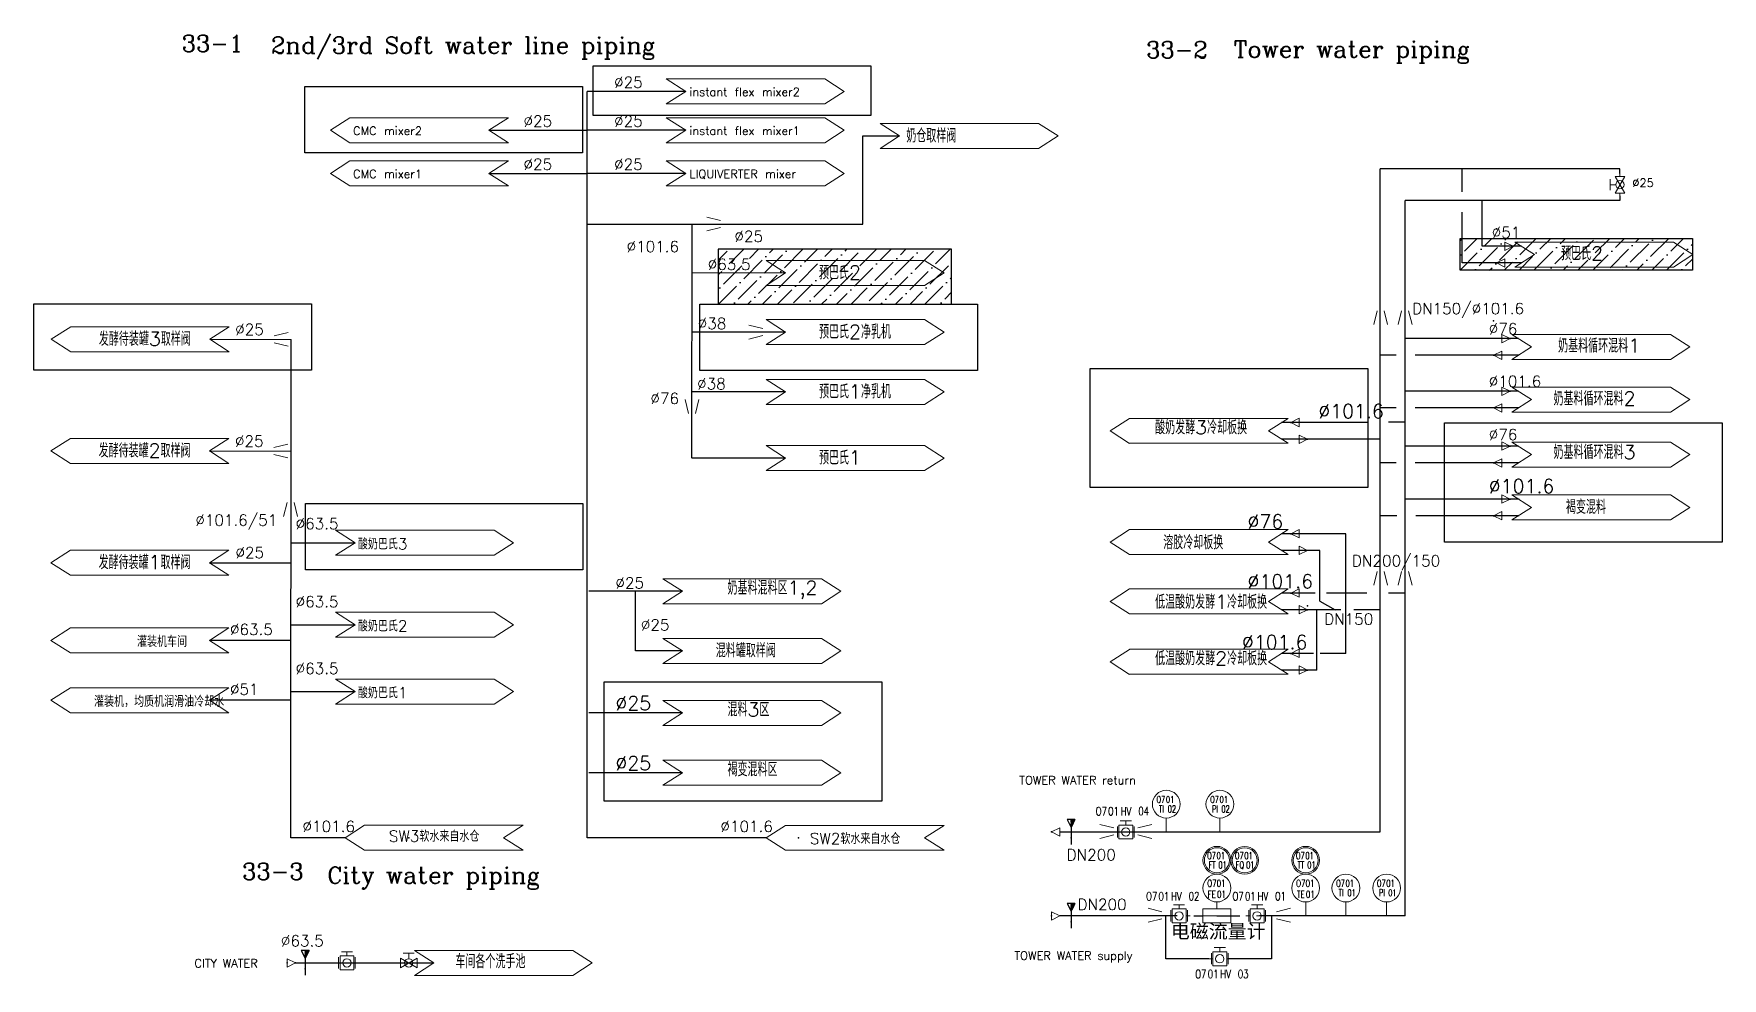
# Model space of a CAD drawing. Header units: inches. Extents: x 11727 to 12335, y 19135 to 19474.
import ezdxf
from ezdxf.enums import TextEntityAlignment as Align

# ---------------------------------------------------------------- set-up
doc = ezdxf.new("R2010")
doc.units = ezdxf.units.IN
doc.header["$MEASUREMENT"] = 0
for name, color, linetype, lineweight in [('31 Equipment', 7, 'Continuous', 9), ('43 TXT Chinese', 7, 'Continuous', 9), ('61 Revision Cloud', 1, 'Continuous', 9)]:
    doc.layers.add(name, color=color, linetype=linetype, lineweight=lineweight)
for name, color, linetype in [('Future', 140, 'Continuous'), ('MATERIEL-DIVERS', 7, 'Continuous'), ('PHASE I', 8, 'Continuous'), ('REPERES', 7, 'Continuous'), ('TEXTES', 7, 'Continuous'), ('TUYAUTERIE-EAU', 5, 'Continuous'), ('TUYAUTERIE-EAU UTILITES FROIDE', 142, 'Continuous'), ('TXT_FR', 7, 'Continuous')]:
    doc.layers.add(name, color=color, linetype=linetype)
doc.layers.get('REPERES').off()
doc.styles.add('ROMANC', font='romanc')
doc.styles.add('ROMANS', font='ROMANS.SHX')
doc.styles.get("Standard").update_dxf_attribs({"font": 'arial.ttf'})
doc.styles.add('USER1', font='TXT.SHX', dxfattribs={"bigfont": 'gbcbig.shx'})

# ---------------------------------------------------------------- blocks, each defined once
blk = doc.blocks.new('REPINS')
at = {"layer": 'TEXTES', "style": 'ROMANS', "width": 0.75}
for tag, p in [('ZONE', (-3.3, 1)), ('SOUSZONE', (0.1, 1)), ('NUM', (0.2, -3))]:
    blk.add_attdef(tag, p, '', height=2.5, dxfattribs=at)
blk.add_attdef('ELEMENT', text='', height=2.5, dxfattribs=at).set_placement((-0.2, -3), align=Align.RIGHT)
blk = doc.blocks.new('REPINS2')
at = {"layer": 'TEXTES', "style": 'ROMANS', "width": 0.7}
for tag, p in [('ZONE', (-3.35, 0.8)), ('SOUSZONE', (0.05, 0.8)), ('NUM', (0.7, -2.6))]:
    blk.add_attdef(tag, p, '', height=2.5, dxfattribs=at)
blk.add_attdef('ELEMENT', text='', height=2.5, dxfattribs=at).set_placement((-1.56, -2.59), align=Align.CENTER)
blk = doc.blocks.new('REPNORM1')
at = {"layer": 'TEXTES', "style": 'ROMANS', "width": 0.75}
for tag, p in [('ZONE', (-9.75, -1.25)), ('SOUSZONE', (-5.25, -1.25)), ('ELEMENT', (-0.75, -1.25)), ('NUM', (5.59, -1.22))]:
    blk.add_attdef(tag, p, '', height=3, dxfattribs=at)
blk = doc.blocks.new('A$C662B4CD6')
at = {"layer": '31 Equipment', "ltscale": 38}
for p, q in [((1, 1.73), (0, 1.73)), ((7, 1.73), (8, 1.73))]:
    blk.add_line(p, q, dxfattribs=at)
at = {"layer": '31 Equipment'}
for p, q in [((1, 3.47), (1, 0)), ((1, 0), (7, 3.47)), ((7, 0), (1, 3.47)), ((2, 5.23), (6, 5.23)), ((4, 3.23), (4, 5.23)), ((7, 3.47), (7, 0))]:
    blk.add_line(p, q, dxfattribs=at)
blk.add_circle((4, 1.73), 1.5, dxfattribs=at)
blk = doc.blocks.new('*X11')
at = {"color": 0}
for p, q in [((-106.9, 13.3), (-106.7, 13.5)), ((-106.9, 13.4), (-106.8, 13.5)), ((-106.9, 13.4), (-106.9, 13.5)), ((-102, 8.5), (-106.9, 13.5)), ((-102, 8.4), (-106.9, 13.4)), ((-106.8, 13.1), (-106.4, 13.5)), ((-106.8, 13.2), (-106.5, 13.5)), ((-106.8, 13.2), (-106.5, 13.5)), ((-106.8, 13.3), (-106.6, 13.5)), ((-102, 8.6), (-106.8, 13.5)), ((-102, 8.4), (-106.8, 13.2)), ((-106.7, 12.9), (-106.1, 13.5)), ((-106.7, 13), (-106.2, 13.5)), ((-106.7, 13), (-106.3, 13.5)), ((-102, 8.7), (-106.7, 13.5)), ((-102, 8.8), (-106.7, 13.5)), ((-102, 8.3), (-106.7, 13)), ((-106.6, 12.7), (-105.7, 13.5)), ((-106.6, 12.7), (-105.8, 13.5)), ((-106.6, 12.8), (-105.9, 13.5)), ((-106.6, 12.9), (-106, 13.5)), ((-102, 8.9), (-106.6, 13.5)), ((-102, 8.2), (-106.6, 12.9)), ((-102, 8.1), (-106.6, 12.7)), ((-106.5, 12.5), (-105.5, 13.5)), ((-106.5, 12.6), (-105.6, 13.5)), ((-106.5, 12.6), (-105.7, 13.5)), ((-102, 9), (-106.5, 13.5)), ((-102, 8), (-106.5, 12.5)), ((-106.4, 12.3), (-105.2, 13.5)), ((-106.4, 12.4), (-105.3, 13.5)), ((-106.4, 12.4), (-105.4, 13.5)), ((-102, 9.1), (-106.4, 13.5)), ((-102, 7.9), (-106.4, 12.3)), ((-106.3, 12.1), (-104.9, 13.5)), ((-106.3, 12.2), (-104.9, 13.5)), ((-106.3, 12.2), (-105, 13.5)), ((-106.3, 12.3), (-105.1, 13.5)), ((-102, 9.2), (-106.3, 13.5)), ((-102, 7.8), (-106.3, 12.2)), ((-106.2, 11.9), (-104.6, 13.5)), ((-106.2, 12), (-104.7, 13.5)), ((-106.2, 12), (-104.8, 13.5)), ((-102, 9.2), (-106.2, 13.5)), ((-102, 7.7), (-106.2, 12)), ((-106.1, 11.7), (-104.2, 13.5)), ((-106.1, 11.7), (-104.3, 13.5)), ((-106.1, 11.8), (-104.4, 13.5)), ((-106.1, 11.9), (-104.5, 13.5)), ((-102, 9.3), (-106.1, 13.5)), ((-102, 7.6), (-106.1, 11.8)), ((-106, 11.5), (-104, 13.5)), ((-106, 11.6), (-104.1, 13.5)), ((-106, 11.6), (-104.2, 13.5)), ((-102, 9.4), (-106, 13.5)), ((-102, 7.6), (-106, 11.6)), ((-105.9, 11.3), (-103.7, 13.5)), ((-105.9, 11.4), (-103.8, 13.5)), ((-105.9, 11.4), (-103.9, 13.5)), ((-102, 9.5), (-105.9, 13.5)), ((-102, 9.6), (-105.9, 13.5)), ((-102, 7.5), (-105.9, 11.5)), ((-102, 7.4), (-105.9, 11.3)), ((-105.8, 11.1), (-103.4, 13.5)), ((-105.8, 11.1), (-103.4, 13.5)), ((-105.8, 11.2), (-103.5, 13.5)), ((-105.8, 11.3), (-103.6, 13.5)), ((-102, 9.7), (-105.8, 13.5)), ((-102, 7.3), (-105.8, 11.1)), ((-105.7, 10.9), (-103.1, 13.5)), ((-105.7, 11), (-103.2, 13.5)), ((-105.7, 11), (-103.3, 13.5)), ((-102, 9.8), (-105.7, 13.5)), ((-102, 7.2), (-105.7, 10.9)), ((-105.6, 10.7), (-102.7, 13.5)), ((-105.6, 10.7), (-102.8, 13.5)), ((-105.6, 10.8), (-102.9, 13.5)), ((-105.6, 10.9), (-103, 13.5)), ((-102, 9.9), (-105.6, 13.5)), ((-102, 7.1), (-105.6, 10.7)), ((-105.5, 10.5), (-102.5, 13.5)), ((-105.5, 10.6), (-102.6, 13.5)), ((-105.5, 10.6), (-102.7, 13.5)), ((-102, 9.9), (-105.5, 13.5)), ((-102, 7), (-105.5, 10.6)), ((-105.4, 10.3), (-102.2, 13.5)), ((-105.4, 10.4), (-102.3, 13.5)), ((-105.4, 10.4), (-102.4, 13.5)), ((-102, 10), (-105.4, 13.5)), ((-102, 6.9), (-105.4, 10.4)), ((-105.3, 10.1), (-102, 13.5)), ((-105.3, 10.2), (-102, 13.5)), ((-105.3, 10.3), (-102.1, 13.5)), ((-102, 10.1), (-105.3, 13.5)), ((-105.3, 10.1), (-102, 13.4)), ((-102, 6.9), (-105.3, 10.2)), ((-102, 10.2), (-105.2, 13.5)), ((-102, 10.3), (-105.2, 13.5)), ((-105.2, 10), (-102, 13.3)), ((-105.2, 10), (-102, 13.2)), ((-105.2, 9.9), (-102, 13.1)), ((-102, 6.8), (-105.2, 10)), ((-102, 10.4), (-105.1, 13.5)), ((-105.1, 9.9), (-102, 13)), ((-105.1, 9.7), (-102, 12.9)), ((-105.1, 9.8), (-102, 12.9)), ((-105.1, 9.7), (-102, 12.8)), ((-102, 6.7), (-105.1, 9.9)), ((-102, 6.6), (-105.1, 9.7)), ((-102, 10.5), (-105, 13.5)), ((-105, 9.6), (-102, 12.7)), ((-105, 9.6), (-102, 12.6)), ((-105, 9.5), (-102, 12.5)), ((-102, 6.5), (-105, 9.5)), ((-102, 10.6), (-104.9, 13.5)), ((-104.9, 9.4), (-102, 12.4)), ((-104.9, 9.4), (-102, 12.3)), ((-104.9, 9.3), (-102, 12.2)), ((-102, 6.4), (-104.9, 9.3)), ((-102, 10.7), (-104.8, 13.5)), ((-104.8, 9.2), (-102, 12.1)), ((-104.8, 9.3), (-102, 12.1)), ((-104.8, 9.1), (-102, 12)), ((-104.8, 9.1), (-102, 11.9)), ((-102, 6.3), (-104.8, 9.2)), ((-102, 10.7), (-104.7, 13.5)), ((-104.7, 9), (-102, 11.8)), ((-104.7, 9), (-102, 11.7)), ((-104.7, 8.9), (-102, 11.6)), ((-102, 6.2), (-104.7, 9)), ((-102, 10.8), (-104.6, 13.5)), ((-104.6, 8.9), (-102, 11.5)), ((-104.6, 8.7), (-102, 11.4)), ((-104.6, 8.8), (-102, 11.4)), ((-104.6, 8.7), (-102, 11.3)), ((-102, 6.1), (-104.6, 8.8)), ((-102, 10.9), (-104.5, 13.5)), ((-104.5, 8.6), (-102, 11.2)), ((-104.5, 8.6), (-102, 11.1)), ((-104.5, 8.5), (-102, 11)), ((-102, 6.1), (-104.5, 8.6)), ((-102, 11), (-104.4, 13.5)), ((-102, 11.1), (-104.4, 13.5)), ((-104.4, 8.4), (-102, 10.9)), ((-104.4, 8.4), (-102, 10.8)), ((-104.4, 8.3), (-102, 10.7)), ((-102, 6), (-104.4, 8.4)), ((-102, 11.2), (-104.3, 13.5)), ((-104.3, 8.3), (-102, 10.6)), ((-104.3, 8.2), (-102, 10.6)), ((-104.3, 8.1), (-102, 10.5)), ((-104.3, 8.1), (-102, 10.4)), ((-102, 5.9), (-104.3, 8.3)), ((-102, 5.8), (-104.3, 8.1)), ((-102, 11.3), (-104.2, 13.5)), ((-104.2, 8), (-102, 10.3)), ((-104.2, 8), (-102, 10.2)), ((-104.2, 7.9), (-102, 10.1)), ((-102, 5.7), (-104.2, 7.9)), ((-102, 11.4), (-104.1, 13.5)), ((-104.1, 7.8), (-102, 10)), ((-104.1, 7.8), (-102, 9.9)), ((-104.1, 7.7), (-102, 9.9)), ((-104.1, 7.7), (-102, 9.8)), ((-102, 5.6), (-104.1, 7.7)), ((-102, 11.5), (-104, 13.5)), ((-104, 7.6), (-102, 9.7)), ((-104, 7.6), (-102, 9.6)), ((-104, 7.5), (-102, 9.5)), ((-102, 5.5), (-104, 7.6)), ((-102, 11.5), (-103.9, 13.5)), ((-103.9, 7.4), (-102, 9.4)), ((-103.9, 7.4), (-102, 9.3)), ((-103.9, 7.3), (-102, 9.2)), ((-102, 5.4), (-103.9, 7.4)), ((-102, 11.6), (-103.8, 13.5)), ((-103.8, 7.3), (-102, 9.1)), ((-103.8, 7.2), (-102, 9.1)), ((-103.8, 7.1), (-102, 9)), ((-103.8, 7.1), (-102, 8.9)), ((-102, 5.4), (-103.8, 7.2)), ((-102, 11.7), (-103.7, 13.5)), ((-103.7, 7), (-102, 8.8)), ((-103.7, 7), (-102, 8.7)), ((-103.7, 6.9), (-102, 8.6)), ((-102, 5.3), (-103.7, 7)), ((-102, 11.8), (-103.6, 13.5)), ((-102, 11.9), (-103.6, 13.5)), ((-103.6, 6.8), (-102, 8.5)), ((-103.6, 6.8), (-102, 8.4)), ((-103.6, 6.7), (-102, 8.3)), ((-102, 5.2), (-103.6, 6.9)), ((-102, 5.1), (-103.6, 6.7)), ((-102, 12), (-103.5, 13.5)), ((-103.5, 6.7), (-102, 8.3)), ((-103.5, 6.6), (-102, 8.2)), ((-103.5, 6.6), (-102, 8.1)), ((-103.5, 6.5), (-102, 8)), ((-102, 5), (-103.5, 6.5)), ((-102, 12.1), (-103.4, 13.5)), ((-103.4, 6.4), (-102, 7.9)), ((-103.4, 6.4), (-102, 7.8)), ((-103.4, 6.3), (-102, 7.7)), ((-102, 4.9), (-103.4, 6.3)), ((-102, 12.2), (-103.3, 13.5)), ((-103.3, 6.3), (-102, 7.6)), ((-103.3, 6.2), (-102, 7.6)), ((-103.3, 6.1), (-102, 7.5)), ((-103.3, 6.1), (-102, 7.4)), ((-102, 4.8), (-103.3, 6.1)), ((-102, 12.2), (-103.2, 13.5)), ((-103.2, 6), (-102, 7.3)), ((-103.2, 6), (-102, 7.2)), ((-103.2, 5.9), (-102, 7.1)), ((-102, 4.7), (-103.2, 6)), ((-102, 12.3), (-103.1, 13.5)), ((-103.1, 5.8), (-102, 7)), ((-103.1, 5.8), (-102, 6.9)), ((-103.1, 5.7), (-102, 6.8)), ((-102, 4.6), (-103.1, 5.8)), ((-102, 12.4), (-103, 13.5)), ((-103, 5.7), (-102, 6.8)), ((-103, 5.6), (-102, 6.7)), ((-103, 5.6), (-102, 6.6)), ((-103, 5.5), (-102, 6.5)), ((-102, 4.6), (-103, 5.6)), ((-102, 12.5), (-102.9, 13.5)), ((-102, 12.6), (-102.9, 13.5)), ((-102.9, 5.4), (-102, 6.4)), ((-102.9, 5.4), (-102, 6.3)), ((-102.9, 5.3), (-102, 6.2)), ((-102, 4.5), (-102.9, 5.4)), ((-102, 12.7), (-102.8, 13.5)), ((-102.8, 5.3), (-102, 6.1)), ((-102.8, 5.2), (-102, 6.1)), ((-102.8, 5.1), (-102, 6)), ((-102.8, 5.1), (-102, 5.9)), ((-102, 4.4), (-102.8, 5.3)), ((-102, 4.3), (-102.8, 5.1)), ((-102, 12.8), (-102.7, 13.5)), ((-102.7, 5), (-102, 5.8)), ((-102.7, 5), (-102, 5.7)), ((-102.7, 4.9), (-102, 5.6)), ((-102, 4.2), (-102.7, 4.9)), ((-102, 12.9), (-102.6, 13.5)), ((-102.6, 4.8), (-102, 5.5)), ((-102.6, 4.8), (-102, 5.4)), ((-102.6, 4.7), (-102, 5.3)), ((-102, 4.1), (-102.6, 4.7)), ((-102, 13), (-102.5, 13.5)), ((-102.5, 4.7), (-102, 5.3)), ((-102.5, 4.6), (-102, 5.2)), ((-102.5, 4.5), (-102, 5.1)), ((-102.5, 4.5), (-102, 5)), ((-102, 4), (-102.5, 4.6)), ((-102, 13), (-102.4, 13.5)), ((-102.4, 4.4), (-102, 4.9)), ((-102.4, 4.4), (-102, 4.8)), ((-102.4, 4.3), (-102, 4.7)), ((-102, 3.9), (-102.4, 4.4)), ((-102, 13.1), (-102.3, 13.5)), ((-102.3, 4.3), (-102, 4.6)), ((-102.3, 4.2), (-102, 4.5)), ((-102.3, 4.1), (-102, 4.5)), ((-102.3, 4.1), (-102, 4.4)), ((-102, 3.8), (-102.3, 4.2)), ((-102, 13.2), (-102.2, 13.5)), ((-102.2, 4), (-102, 4.3)), ((-102.2, 4), (-102, 4.2)), ((-102.2, 3.9), (-102, 4.1)), ((-102, 3.8), (-102.2, 4)), ((-102, 13.3), (-102.1, 13.5)), ((-102, 13.4), (-102.1, 13.5)), ((-102.1, 3.8), (-102, 4)), ((-102.1, 3.8), (-102, 3.9)), ((-102, 3.7), (-102.1, 3.9)), ((-102.1, 3.7), (-102, 3.8)), ((-102, 3.6), (-102.1, 3.7)), ((-102, 13.5), (-102, 13.5)), ((-102, 3.7), (-102, 3.8)), ((-102, 3.6), (-102, 3.7)), ((-102, 3.5), (-102, 3.6)), ((-102, 3.5), (-102, 3.5))]:
    blk.add_line(p, q, dxfattribs=at)
blk = doc.blocks.new('LIMFOUR')
at = {"color": 7}
for p, q in [((-1.41, 6.67), (1.41, 6.67)), ((-1.41, 6.67), (0, 3.86)), ((1.41, 6.67), (0, 3.86)), ((0, 6.67), (0, -2.32))]:
    blk.add_line(p, q, dxfattribs=at)
blk.add_point((0, 0), dxfattribs=at)
at = {"color": 7, "xscale": 0.28125, "yscale": 0.28125, "zscale": 0.28125}
blk.add_blockref('*X11', (28.68, 2.88), dxfattribs=at)
blk = doc.blocks.new('A$C74EC45EE')
at = {"layer": '31 Equipment', "ltscale": 38}
for p, q in [((2, 6.5), (6, 6.5)), ((4, 5), (4, 6.5)), ((1.5, 2.5), (0, 2.5)), ((6.5, 5), (1.5, 5)), ((1.5, 5), (1.5, 0)), ((1.5, 0), (6.5, 0)), ((6.5, 0), (6.5, 5)), ((6.5, 2.5), (8, 2.5))]:
    blk.add_line(p, q, dxfattribs=at)
at = {"layer": '31 Equipment'}
for p, q in [((1, 4.5), (1, 0.5)), ((7, 0.5), (7, 4.5))]:
    blk.add_line(p, q, dxfattribs=at)
at = {"layer": '31 Equipment', "ltscale": 38}
blk.add_circle((4, 2.5), 1.5, dxfattribs=at)
blk = doc.blocks.new('APV-SIGN-ARW-DWG-1')
at = {"layer": '31 Equipment'}
for p, q in [((-32, 4.49), (25, 4.49)), ((-32, 4.49), (-25, 0)), ((-25, 0), (-32, -4.49)), ((25, 4.49), (32, 0)), ((32, 0), (25, -4.49)), ((-32, -4.49), (25, -4.49))]:
    blk.add_line(p, q, dxfattribs=at)
at = {"layer": '31 Equipment', "style": 'ROMANS', "width": 0.8}
for tag, p in [('TEXT1', (0, 0.37)), ('TEXT2', (0, -3.63))]:
    blk.add_attdef(tag, text='', height=3, dxfattribs=at).set_placement(p, align=Align.CENTER)
blk = doc.blocks.new('A$C4A082EF0')
at = {"layer": '31 Equipment'}
for p, q in [((-6, 1.734), (-6, -1.734)), ((-6, -1.734), (0, 1.734)), ((0, -1.734), (-6, 1.734)), ((-5, 3.5), (-1, 3.5)), ((-3, 1.5), (-3, 3.5)), ((0, 1.734), (0, -1.734))]:
    blk.add_line(p, q, dxfattribs=at)
blk.add_circle((-3, 0), 1.5, dxfattribs=at)
blk = doc.blocks.new('A$C094C77A3')
at = {"layer": '31 Equipment', "color": 7}
for p, q in [((5, 3.75), (0, 5)), ((0, 0), (5, 1.25))]:
    blk.add_line(p, q, dxfattribs=at)

msp = doc.modelspace()

# ---------------------------------------------------------------- hatches: boundary and pattern name
at = {"layer": 'Future'}
h = msp.add_hatch(dxfattribs=at)
h.set_pattern_fill('ANSI36', color=4, scale=30)
h.paths.add_polyline_path([(12240.46, 19400.74), (12324.01, 19400.74), (12324.01, 19389.28), (12240.46, 19389.28)])
h = msp.add_hatch(dxfattribs=at)
h.set_pattern_fill('ANSI36', color=4, scale=30)
h.paths.add_polyline_path([(12057.52, 19396.81), (11973.61, 19396.81), (11973.61, 19377.08), (12057.52, 19377.08)])

# ---------------------------------------------------------------- linework, layer by layer
at = {"layer": '31 Equipment'}
for p, q in [((11954.89, 19458.09), (12011.9, 19458.09)), ((11961.9, 19453.6), (11954.89, 19458.09)), ((11954.89, 19449.1), (11961.9, 19453.6)), ((12018.9, 19453.6), (12011.9, 19458.09)), ((12011.9, 19449.1), (12018.9, 19453.6)), ((11954.89, 19449.1), (12011.9, 19449.1)), ((11834.13, 19439.6), (11841.13, 19444.1)), ((11898.13, 19444.1), (11841.13, 19444.1)), ((11891.13, 19439.6), (11898.13, 19444.1)), ((11954.89, 19444.1), (12011.9, 19444.1)), ((11961.9, 19439.6), (11954.89, 19444.1)), ((12018.9, 19439.6), (12011.9, 19444.1)), ((12031.82, 19442.09), (12088.82, 19442.09)), ((12038.82, 19437.6), (12031.82, 19442.09)), ((12095.83, 19437.6), (12088.82, 19442.09)), ((11841.13, 19435.11), (11834.13, 19439.6)), ((11898.13, 19435.11), (11841.13, 19435.11)), ((11898.13, 19435.11), (11891.13, 19439.6)), ((11954.89, 19435.11), (11961.9, 19439.6)), ((11954.89, 19435.11), (12011.9, 19435.11)), ((12011.9, 19435.11), (12018.9, 19439.6)), ((12031.82, 19433.1), (12038.82, 19437.6)), ((12088.82, 19433.1), (12095.83, 19437.6)), ((12031.82, 19433.1), (12088.82, 19433.1)), ((11834.13, 19424.09), (11841.13, 19428.58)), ((11841.13, 19419.6), (11834.13, 19424.09)), ((11898.13, 19428.58), (11841.13, 19428.58)), ((11891.13, 19424.09), (11898.13, 19428.58)), ((11898.13, 19419.6), (11891.13, 19424.09)), ((11954.89, 19428.58), (12011.9, 19428.58)), ((11961.9, 19424.09), (11954.89, 19428.58)), ((11954.89, 19419.6), (11961.9, 19424.09)), ((12018.9, 19424.09), (12011.9, 19428.58)), ((12011.9, 19419.6), (12018.9, 19424.09)), ((11898.13, 19419.6), (11841.13, 19419.6)), ((11954.89, 19419.6), (12011.9, 19419.6)), ((12260.18, 19399.38), (12317.18, 19399.38)), ((12267.18, 19394.89), (12260.18, 19399.38)), ((12324.18, 19394.89), (12317.18, 19399.38)), ((11990.85, 19392.79), (12047.85, 19392.79)), ((11997.85, 19388.3), (11990.85, 19392.79)), ((12054.86, 19388.3), (12047.85, 19392.79)), ((12260.18, 19390.39), (12267.18, 19394.89)), ((12317.18, 19390.39), (12324.18, 19394.89)), ((11990.85, 19383.81), (11997.85, 19388.3)), ((12047.85, 19383.81), (12054.86, 19388.3)), ((12260.18, 19390.39), (12317.18, 19390.39)), ((11990.85, 19383.81), (12047.85, 19383.81)), ((11733.66, 19364.44), (11740.67, 19368.93)), ((11797.67, 19368.93), (11740.67, 19368.93)), ((11790.67, 19364.44), (11797.67, 19368.93)), ((11990.85, 19371.5), (12047.85, 19371.5)), ((11997.85, 19367.01), (11990.85, 19371.5)), ((12054.86, 19367.01), (12047.85, 19371.5)), ((11740.67, 19359.94), (11733.66, 19364.44)), ((11797.67, 19359.94), (11790.67, 19364.44)), ((11990.85, 19362.51), (11997.85, 19367.01)), ((11990.85, 19362.51), (12047.85, 19362.51)), ((12047.85, 19362.51), (12054.86, 19367.01)), ((12259.11, 19366.19), (12316.11, 19366.19)), ((12266.11, 19361.7), (12259.11, 19366.19)), ((12323.12, 19361.7), (12316.11, 19366.19)), ((11797.67, 19359.94), (11740.67, 19359.94)), ((12259.11, 19357.21), (12266.11, 19361.7)), ((12259.11, 19357.21), (12316.11, 19357.21)), ((12316.11, 19357.21), (12323.12, 19361.7)), ((11990.85, 19350.02), (12047.85, 19350.02)), ((11997.85, 19345.52), (11990.85, 19350.02)), ((11990.85, 19341.03), (11997.85, 19345.52)), ((12054.86, 19345.52), (12047.85, 19350.02)), ((12047.85, 19341.03), (12054.86, 19345.52)), ((12259.11, 19347.26), (12316.11, 19347.26)), ((12266.11, 19342.77), (12259.11, 19347.26)), ((12323.12, 19342.77), (12316.11, 19347.26)), ((11990.85, 19341.03), (12047.85, 19341.03)), ((12259.11, 19338.27), (12266.11, 19342.77)), ((12259.11, 19338.27), (12316.11, 19338.27)), ((12316.11, 19338.27), (12323.12, 19342.77)), ((12114.54, 19331.47), (12121.54, 19335.96)), ((12178.55, 19336), (12121.54, 19336)), ((12171.54, 19331.51), (12178.55, 19336)), ((11733.58, 19324.26), (11740.58, 19328.76)), ((11797.59, 19328.76), (11740.58, 19328.76)), ((11790.58, 19324.26), (11797.59, 19328.76)), ((11990.85, 19326.24), (12047.85, 19326.24)), ((11997.85, 19321.74), (11990.85, 19326.24)), ((12054.86, 19321.74), (12047.85, 19326.24)), ((12121.54, 19326.97), (12114.54, 19331.47)), ((12178.55, 19327.02), (12121.54, 19327.02)), ((12178.55, 19327.02), (12171.54, 19331.51)), ((12259.11, 19327.49), (12316.11, 19327.49)), ((12266.11, 19323), (12259.11, 19327.49)), ((12323.12, 19323), (12316.11, 19327.49)), ((11740.58, 19319.77), (11733.58, 19324.26)), ((11797.59, 19319.77), (11740.58, 19319.77)), ((11797.59, 19319.77), (11790.58, 19324.26)), ((11990.85, 19317.25), (11997.85, 19321.74)), ((12047.85, 19317.25), (12054.86, 19321.74)), ((12259.11, 19318.5), (12266.11, 19323)), ((12316.11, 19318.5), (12323.12, 19323)), ((11990.85, 19317.25), (12047.85, 19317.25)), ((12259.11, 19318.5), (12316.11, 19318.5)), ((12259.11, 19308.45), (12316.11, 19308.45)), ((12266.11, 19303.96), (12259.11, 19308.45)), ((12323.12, 19303.96), (12316.11, 19308.45)), ((12259.11, 19299.47), (12266.11, 19303.96)), ((12316.11, 19299.47), (12323.12, 19303.96)), ((11835.96, 19295.73), (11892.96, 19295.73)), ((11842.99, 19291.23), (11835.98, 19295.73)), ((11899.97, 19291.23), (11892.96, 19295.73)), ((12114.54, 19291.52), (12121.54, 19296.02)), ((12178.55, 19296.02), (12121.54, 19296.02)), ((12171.54, 19291.52), (12178.55, 19296.02)), ((12259.11, 19299.47), (12316.11, 19299.47)), ((11835.98, 19286.74), (11842.99, 19291.23)), ((11892.96, 19286.74), (11899.97, 19291.23)), ((12121.54, 19287.03), (12114.54, 19291.52)), ((12178.55, 19287.03), (12171.54, 19291.52)), ((11733.58, 19284.09), (11740.58, 19288.59)), ((11740.58, 19279.6), (11733.58, 19284.09)), ((11797.59, 19288.59), (11740.58, 19288.59)), ((11790.58, 19284.09), (11797.59, 19288.59)), ((11797.59, 19279.6), (11790.58, 19284.09)), ((11835.98, 19286.74), (11892.99, 19286.74)), ((12178.55, 19287.03), (12121.54, 19287.03)), ((11797.59, 19279.6), (11740.58, 19279.6)), ((11953.71, 19278.33), (12010.72, 19278.33)), ((11960.72, 19273.84), (11953.71, 19278.33)), ((12017.72, 19273.84), (12010.72, 19278.33)), ((11953.71, 19269.34), (11960.72, 19273.84)), ((12010.72, 19269.34), (12017.72, 19273.84)), ((12114.54, 19270.17), (12121.54, 19274.66)), ((12178.55, 19274.66), (12121.54, 19274.66)), ((12171.54, 19270.17), (12178.55, 19274.66)), ((11835.98, 19266.25), (11892.99, 19266.25)), ((11842.99, 19261.76), (11835.98, 19266.25)), ((11899.97, 19261.76), (11892.96, 19266.25)), ((11953.71, 19269.34), (12010.72, 19269.34)), ((12121.54, 19265.67), (12114.54, 19270.17)), ((12178.55, 19265.67), (12121.54, 19265.67)), ((12178.55, 19265.67), (12171.54, 19270.17)), ((11733.58, 19256.15), (11740.58, 19260.64)), ((11797.56, 19260.64), (11740.56, 19260.64)), ((11790.56, 19256.15), (11797.56, 19260.64)), ((11835.98, 19257.26), (11842.99, 19261.76)), ((11892.96, 19257.26), (11899.97, 19261.76)), ((11740.58, 19251.66), (11733.58, 19256.15)), ((11797.56, 19251.66), (11790.56, 19256.15)), ((11835.98, 19257.26), (11892.99, 19257.26)), ((11953.71, 19256.86), (12010.72, 19256.86)), ((11960.72, 19252.37), (11953.71, 19256.86)), ((12017.72, 19252.37), (12010.72, 19256.86)), ((12178.55, 19252.94), (12121.54, 19252.94)), ((12171.54, 19248.45), (12178.55, 19252.94)), ((11797.56, 19251.66), (11740.56, 19251.66)), ((11953.71, 19247.87), (11960.72, 19252.37)), ((11953.71, 19247.87), (12010.72, 19247.87)), ((12010.72, 19247.87), (12017.72, 19252.37)), ((12114.54, 19248.41), (12121.54, 19252.9)), ((12121.54, 19243.91), (12114.54, 19248.41)), ((12178.55, 19243.95), (12171.54, 19248.45)), ((11835.98, 19242.21), (11892.99, 19242.21)), ((11842.99, 19237.72), (11835.98, 19242.21)), ((11899.97, 19237.72), (11892.96, 19242.21)), ((12178.55, 19243.95), (12121.54, 19243.95)), ((11733.58, 19234.61), (11740.58, 19239.1)), ((11797.56, 19239.1), (11740.56, 19239.1)), ((11790.56, 19234.61), (11797.56, 19239.1)), ((11835.98, 19233.22), (11842.99, 19237.72)), ((11892.96, 19233.22), (11899.97, 19237.72)), ((11740.58, 19230.12), (11733.58, 19234.61)), ((11797.56, 19230.12), (11740.56, 19230.12)), ((11797.56, 19230.12), (11790.56, 19234.61)), ((11835.98, 19233.22), (11892.99, 19233.22)), ((11953.71, 19234.54), (12010.72, 19234.54)), ((11960.72, 19230.05), (11953.71, 19234.54)), ((11953.71, 19225.55), (11960.72, 19230.05)), ((12017.72, 19230.05), (12010.72, 19234.54)), ((12010.72, 19225.55), (12017.72, 19230.05)), ((11953.71, 19225.55), (12010.72, 19225.55)), ((11953.71, 19213), (12010.72, 19213)), ((11960.72, 19208.51), (11953.71, 19213)), ((12017.72, 19208.51), (12010.72, 19213)), ((11953.71, 19204.01), (11960.72, 19208.51)), ((12010.72, 19204.01), (12017.72, 19208.51)), ((11953.71, 19204.01), (12010.72, 19204.01)), ((11864.32, 19144.65), (11921.32, 19144.65)), ((11871.32, 19140.15), (11864.32, 19144.65)), ((11928.3, 19140.15), (11921.3, 19144.65)), ((11864.32, 19135.66), (11871.32, 19140.15)), ((11921.3, 19135.66), (11928.3, 19140.15)), ((11864.32, 19135.66), (11921.32, 19135.66))]:
    msp.add_line(p, q, dxfattribs=at)
at = {"layer": '31 Equipment', "color": 7}
for p, q in [((11969.45, 19408.39), (11974.45, 19407.14)), ((11974.45, 19404.64), (11969.45, 19403.39)), ((12256.56, 19396.39), (12256.56, 19399.39)), ((12256.56, 19399.39), (12259.56, 19397.89)), ((12256.56, 19393.39), (12253.56, 19391.89)), ((12259.56, 19397.89), (12256.56, 19396.39)), ((12256.56, 19390.39), (12256.56, 19393.39)), ((12253.56, 19391.89), (12256.56, 19390.39)), ((12210.62, 19374.71), (12209.37, 19369.71)), ((12214.37, 19369.71), (12213.12, 19374.71)), ((12219.42, 19374.71), (12218.17, 19369.71)), ((12223.17, 19369.71), (12221.92, 19374.71)), ((11984.65, 19369.52), (11989.65, 19368.27)), ((11818.87, 19366.92), (11813.87, 19365.67)), ((11813.87, 19363.17), (11818.87, 19361.92)), ((11989.65, 19365.77), (11984.65, 19364.52)), ((12255.49, 19363.2), (12255.49, 19366.2)), ((12255.49, 19366.2), (12258.49, 19364.7)), ((12258.49, 19364.7), (12255.49, 19363.2)), ((12255.49, 19360.2), (12252.49, 19358.7)), ((12252.49, 19358.7), (12255.49, 19357.2)), ((12255.49, 19357.2), (12255.49, 19360.2)), ((12255.49, 19344.27), (12255.49, 19347.27)), ((12255.49, 19347.27), (12258.49, 19345.77)), ((12258.49, 19345.77), (12255.49, 19344.27)), ((11961.65, 19342.76), (11962.9, 19337.76)), ((11965.4, 19337.76), (11966.65, 19342.76)), ((12255.49, 19341.27), (12252.49, 19339.77)), ((12252.49, 19339.77), (12255.49, 19338.27)), ((12255.49, 19338.27), (12255.49, 19341.27)), ((12182.61, 19336.01), (12179.61, 19334.51)), ((12179.61, 19334.51), (12182.61, 19333.01)), ((12182.61, 19333.01), (12182.61, 19336.01)), ((11818.78, 19326.75), (11813.78, 19325.5)), ((12182.61, 19327.01), (12182.61, 19330.01)), ((12182.61, 19330.01), (12185.61, 19328.51)), ((12185.61, 19328.51), (12182.61, 19327.01)), ((12255.49, 19324.5), (12255.49, 19327.5)), ((12255.49, 19327.5), (12258.49, 19326)), ((12258.49, 19326), (12255.49, 19324.5)), ((11813.78, 19323), (11818.78, 19321.75)), ((12255.49, 19321.5), (12252.49, 19320)), ((12252.49, 19320), (12255.49, 19318.5)), ((12255.49, 19318.5), (12255.49, 19321.5)), ((12255.49, 19305.46), (12255.49, 19308.46)), ((12255.49, 19308.46), (12258.49, 19306.96)), ((11818.51, 19305.74), (11817.26, 19300.74)), ((11822.26, 19300.74), (11821.01, 19305.74)), ((12255.49, 19302.46), (12252.49, 19300.96)), ((12258.49, 19306.96), (12255.49, 19305.46)), ((12255.49, 19299.46), (12255.49, 19302.46)), ((12182.61, 19296.02), (12179.61, 19294.52)), ((12182.61, 19293.02), (12182.61, 19296.02)), ((12252.49, 19300.96), (12255.49, 19299.46)), ((12179.61, 19294.52), (12182.61, 19293.02)), ((12182.61, 19287.02), (12182.61, 19290.02)), ((12182.61, 19290.02), (12185.61, 19288.52)), ((12185.61, 19288.52), (12182.61, 19287.02)), ((12210.62, 19280.95), (12209.37, 19275.95)), ((12214.37, 19275.95), (12213.12, 19280.95)), ((12219.42, 19280.95), (12218.17, 19275.95)), ((12223.17, 19275.95), (12221.92, 19280.95)), ((12182.61, 19274.67), (12179.61, 19273.17)), ((12179.61, 19273.17), (12182.61, 19271.67)), ((12182.61, 19271.67), (12182.61, 19274.67)), ((12182.61, 19265.67), (12182.61, 19268.67)), ((12182.61, 19268.67), (12185.61, 19267.17)), ((12185.61, 19267.17), (12182.61, 19265.67)), ((12182.61, 19252.95), (12179.61, 19251.45)), ((12182.61, 19249.95), (12182.61, 19252.95)), ((12179.61, 19251.45), (12182.61, 19249.95)), ((12182.61, 19243.95), (12182.61, 19246.95)), ((12182.61, 19246.95), (12185.61, 19245.45)), ((12185.61, 19245.45), (12182.61, 19243.95)), ((12134.75, 19192.23), (12134.75, 19187.23)), ((12154.05, 19192.23), (12154.05, 19187.23)), ((12093.43, 19187.23), (12096.43, 19188.73)), ((12096.43, 19185.73), (12093.43, 19187.23)), ((12096.43, 19188.73), (12096.43, 19185.73)), ((12152.97, 19162.06), (12152.97, 19159.56)), ((12184.92, 19162.06), (12184.92, 19157.06)), ((12199.37, 19162.06), (12199.37, 19157.06)), ((12214.04, 19162.06), (12214.04, 19157.06)), ((12093.43, 19158.56), (12093.43, 19155.56)), ((12096.43, 19157.06), (12093.43, 19158.56)), ((12093.43, 19155.56), (12096.43, 19157.06)), ((12147.97, 19154.56), (12147.97, 19159.56)), ((12147.97, 19159.56), (12157.97, 19159.56)), ((12157.97, 19157.06), (12147.97, 19157.06)), ((12157.97, 19159.56), (12157.97, 19154.56)), ((12157.97, 19154.56), (12147.97, 19154.56)), ((11818.53, 19138.65), (11818.53, 19141.65)), ((11818.53, 19141.65), (11821.53, 19140.15)), ((11821.53, 19140.15), (11818.53, 19138.65))]:
    msp.add_line(p, q, dxfattribs=at)
at = {"layer": '31 Equipment', "ltscale": 38}
for p, q in [((12138.67, 19157.06), (12137.67, 19157.06)), ((12144.67, 19157.06), (12145.67, 19157.06)), ((12161.27, 19157.06), (12160.27, 19157.06)), ((12167.27, 19157.06), (12168.27, 19157.06))]:
    msp.add_line(p, q, dxfattribs=at)
at = {"layer": '31 Equipment', "color": 7}
for centre in [(12134.75, 19197.23), (12154.05, 19197.23), (12152.97, 19167.06), (12184.92, 19167.06), (12199.37, 19167.06), (12214.04, 19167.06)]:
    msp.add_circle(centre, 5, dxfattribs=at)
at = {"layer": '31 Equipment'}
for centre, radius in [((12152.97, 19177.06), 5), ((12152.97, 19177.06), 4.5), ((12162.97, 19177.03), 5), ((12162.97, 19177.03), 4.5), ((12184.92, 19177.06), 5), ((12184.92, 19177.06), 4.5)]:
    msp.add_circle(centre, radius, dxfattribs=at)
at = {"layer": 'Future', "color": 4}
for points in [[(12240.46, 19400.74), (12324.01, 19400.74), (12324.01, 19389.28), (12240.46, 19389.28)], [(12057.52, 19396.81), (11973.61, 19396.81), (11973.61, 19377.08), (12057.52, 19377.08)]]:
    msp.add_lwpolyline(points, close=True, dxfattribs=at)
at = {"layer": 'MATERIEL-DIVERS', "color": 2}
for p in [(12253.56, 19404.22), (12256.56, 19397.89), (12259.56, 19397.89), (12253.56, 19391.89), (12256.56, 19391.89), (12252.49, 19371.03), (12255.49, 19364.7), (12258.49, 19364.7), (12252.49, 19358.7), (12255.49, 19358.7), (12255.49, 19345.77), (12258.49, 19345.77), (12255.49, 19339.77), (12179.61, 19334.51), (12182.61, 19334.51), (12182.61, 19328.51), (12185.61, 19328.51), (12255.49, 19326), (12258.49, 19326), (12252.49, 19320), (12255.49, 19320), (12255.49, 19306.96), (12258.49, 19306.96), (12252.49, 19300.96), (12255.49, 19300.96), (12179.61, 19294.52), (12182.61, 19294.52), (12182.61, 19288.52), (12179.61, 19273.17), (12182.61, 19273.17), (12182.61, 19267.17), (12185.61, 19268.51), (12185.61, 19267.17), (12179.61, 19251.45), (12182.61, 19251.45), (12182.61, 19245.45), (12185.61, 19245.45), (12093.43, 19187.23), (11862.35, 19185.14), (12002.42, 19185.12), (12093.43, 19157.06), (11818.53, 19140.15), (11821.53, 19140.15)]:
    msp.add_point(p, dxfattribs=at)
at = {"layer": 'MATERIEL-DIVERS', "color": 7, "extrusion": (-1, 0, 0)}
for p in [(12253.56, 19404.22), (12256.56, 19397.89), (12253.56, 19391.89), (12252.49, 19371.03), (12255.49, 19364.7), (12252.49, 19358.7), (12255.49, 19345.77), (12179.61, 19334.51), (12182.61, 19328.51), (12255.49, 19326), (12252.49, 19320), (12255.49, 19306.96), (12252.49, 19300.96), (12179.61, 19294.52), (12182.61, 19288.52), (12179.61, 19273.17), (12182.61, 19267.17), (12179.61, 19251.45), (12182.61, 19245.45), (11818.53, 19140.15)]:
    msp.add_point(p, dxfattribs=at)
at = {"layer": 'MATERIEL-DIVERS', "color": 7, "extrusion": (1, 0, 0)}
for p in [(12259.56, 19397.89), (12256.56, 19391.89), (12258.49, 19364.7), (12255.49, 19358.7), (12258.49, 19345.77), (12255.49, 19339.77), (12182.61, 19334.51), (12185.61, 19328.51), (12258.49, 19326), (12255.49, 19320), (12258.49, 19306.96), (12255.49, 19300.96), (12182.61, 19294.52), (12182.61, 19273.17), (12185.61, 19268.51), (12185.61, 19267.17), (12182.61, 19251.45), (12185.61, 19245.45), (11821.53, 19140.15)]:
    msp.add_point(p, dxfattribs=at)
at = {"layer": 'MATERIEL-DIVERS', "color": 7, "extrusion": (-1, -1.22465e-16, 0)}
for p in [(12093.43, 19187.23), (12093.43, 19157.06)]:
    msp.add_point(p, dxfattribs=at)
at = {"layer": 'PHASE I'}
for points in [[(11928.62, 19462.83), (12028.49, 19462.83), (12028.49, 19444.89), (11928.62, 19444.89)], [(11824.94, 19455.33), (11924.82, 19455.33), (11924.82, 19431.53), (11824.94, 19431.53)], [(11727.4, 19377.16), (11827.27, 19377.16), (11827.27, 19353.36), (11727.4, 19353.36)], [(11966.98, 19377.04), (12066.86, 19377.04), (12066.86, 19353.24), (11966.98, 19353.24)], [(12107.34, 19353.91), (12207.21, 19353.91), (12207.21, 19311.09), (12107.34, 19311.09)], [(12234.87, 19334.34), (12334.74, 19334.34), (12334.74, 19291.51), (12234.87, 19291.51)], [(11825.08, 19305.37), (11924.95, 19305.37), (11924.95, 19281.57), (11825.08, 19281.57)], [(11932.61, 19241.2), (12032.49, 19241.2), (12032.49, 19198.37), (11932.61, 19198.37)]]:
    msp.add_lwpolyline(points, close=True, dxfattribs=at)
at = {"layer": 'TUYAUTERIE-EAU'}
for p, q in [((11926.51, 19185.14), (11926.51, 19453.6)), ((11961.9, 19453.6), (11926.51, 19453.6)), ((11891.13, 19439.6), (11926.51, 19439.6)), ((11961.9, 19439.6), (11926.51, 19439.6)), ((11891.13, 19424.09), (11926.51, 19424.09)), ((11961.9, 19424.09), (11926.51, 19424.09)), ((12211.67, 19187.23), (12211.67, 19425.79)), ((12297.92, 19425.79), (12211.67, 19425.79)), ((12297.92, 19424.04), (12297.92, 19425.79)), ((12220.67, 19157.06), (12220.67, 19414.32)), ((12297.92, 19414.32), (12220.67, 19414.32)), ((12297.92, 19416.04), (12297.92, 19414.32)), ((11964.14, 19321.71), (11964.17, 19405.9)), ((11819.88, 19185.14), (11819.97, 19364.42)), ((12261.44, 19364.7), (12220.67, 19364.7)), ((12217.49, 19358.7), (12211.49, 19358.7)), ((12261.44, 19358.7), (12224.24, 19358.7)), ((12261.44, 19345.77), (12220.67, 19345.77)), ((12261.44, 19345.77), (12249.3, 19345.77)), ((12217.49, 19339.77), (12211.49, 19339.77)), ((12261.44, 19339.77), (12224.24, 19339.77)), ((12261.44, 19339.77), (12244.3, 19339.77)), ((12207.34, 19334.51), (12176.22, 19334.51)), ((12220.67, 19334.58), (12214.67, 19334.58)), ((12211.67, 19328.51), (12176.22, 19328.51)), ((12261.44, 19326), (12220.67, 19326)), ((12261.44, 19326), (12241.58, 19326)), ((12217.49, 19320), (12211.49, 19320)), ((12261.44, 19320), (12224.24, 19320)), ((12261.44, 19320), (12237.66, 19320)), ((12261.7, 19306.96), (12220.93, 19306.96)), ((12261.44, 19306.96), (12241.58, 19306.96)), ((12217.75, 19300.96), (12211.75, 19300.96)), ((12261.7, 19300.96), (12224.51, 19300.96)), ((12261.44, 19300.96), (12237.66, 19300.96)), ((11819.86, 19291.23), (11842.99, 19291.23)), ((12199.37, 19294.52), (12176.22, 19294.52)), ((12199.37, 19251.45), (12199.37, 19294.52)), ((12189.96, 19288.52), (12176.22, 19288.52)), ((12189.96, 19270.19), (12189.96, 19288.52)), ((11960.72, 19273.84), (11927.01, 19273.84)), ((11943.87, 19252.35), (11943.85, 19273.84)), ((12188.33, 19273.17), (12176.22, 19273.17)), ((12206.93, 19273.17), (12192.39, 19273.17)), ((12220.67, 19273.17), (12214.67, 19273.17)), ((12197.59, 19267.17), (12176.22, 19267.17)), ((12188.96, 19245.45), (12188.96, 19267.17)), ((12189.96, 19270.19), (12195.47, 19267.17)), ((12211.67, 19267.17), (12202.25, 19267.17)), ((11819.86, 19261.76), (11842.99, 19261.76)), ((11819.91, 19256.15), (11790.56, 19256.15)), ((12187.75, 19251.45), (12176.22, 19251.45)), ((12199.37, 19251.45), (12190.06, 19251.45)), ((12188.96, 19245.45), (12176.22, 19245.45)), ((11819.86, 19237.72), (11842.99, 19237.72)), ((11819.91, 19234.61), (11790.56, 19234.61)), ((11960.72, 19230.05), (11927.01, 19230.05)), ((11960.72, 19208.51), (11927.01, 19208.51)), ((12096.43, 19187.23), (12211.67, 19187.23)), ((11839.4, 19185.14), (11819.88, 19185.11)), ((11990.85, 19185.12), (11926.51, 19185.12)), ((12138.67, 19157.06), (12096.43, 19157.06)), ((12134.57, 19141.63), (12134.57, 19157.06)), ((12144.67, 19157.06), (12147.97, 19157.06)), ((12152.97, 19157.06), (12161.27, 19157.06)), ((12157.97, 19157.06), (12161.27, 19157.06)), ((12220.67, 19157.06), (12168.27, 19157.06)), ((12172.56, 19157.06), (12172.64, 19141.63)), ((11821.53, 19140.15), (11871.32, 19140.15)), ((12150.02, 19141.63), (12134.57, 19141.63)), ((12172.64, 19141.63), (12157.02, 19141.63))]:
    msp.add_line(p, q, dxfattribs=at)
for points in [[(11926.51, 19405.9), (12025.67, 19405.9), (12025.67, 19437.6), (12038.82, 19437.6)], [(12241.24, 19417.46), (12241.24, 19425.79)], [(12262.51, 19397.89), (12248.44, 19397.89), (12248.44, 19414.32)], [(12262.51, 19391.89), (12241.24, 19391.89), (12241.24, 19410.16)], [(11997.85, 19388.3), (11964.17, 19388.27)], [(11790.67, 19364.44), (11819.97, 19364.42)], [(11997.85, 19367.01), (11964.17, 19366.98)], [(11997.85, 19345.52), (11964.15, 19345.53)], [(11790.58, 19324.26), (11819.88, 19324.25)], [(11997.85, 19321.74), (11964.17, 19321.71)], [(11790.58, 19284.09), (11819.88, 19284.08)], [(11960.72, 19252.37), (11943.87, 19252.35)]]:
    msp.add_lwpolyline(points, dxfattribs=at)
at = {"layer": 'TUYAUTERIE-EAU', "extrusion": (1, 0, 0)}
for p in [(11862.35, 19185.14), (12002.42, 19185.12)]:
    msp.add_point(p, dxfattribs=at)

# ---------------------------------------------------------------- block references
at = {"layer": '61 Revision Cloud', "rotation": 90}
msp.add_blockref('A$C662B4CD6', (12299.65, 19416.04), dxfattribs=at)
at = {"layer": 'MATERIEL-DIVERS'}
ref = msp.add_blockref('APV-SIGN-ARW-DWG-1', (11871.41, 19185.14), dxfattribs=dict(at, xscale=-1))
ref.add_attrib('TEXT1', 'SW3软水来自水仓', dxfattribs={"layer": '31 Equipment', "height": 4, "style": 'USER1'}).set_placement((11871.41, 19183.72), align=Align.CENTER)
ref = msp.add_blockref('APV-SIGN-ARW-DWG-1', (12022.85, 19185.12), dxfattribs=dict(at, xscale=-1))
ref.add_attrib('TEXT1', 'SW2软水来自水仓', dxfattribs={"layer": '31 Equipment', "height": 4, "style": 'USER1'}).set_placement((12022.85, 19182.86), align=Align.CENTER)
at = {"layer": 'MATERIEL-DIVERS', "xscale": -0.9917622057400874, "yscale": 0.9917622057400874, "zscale": 0.9917622057400874}
for p in [(12100.53, 19185.07), (12100.53, 19154.9), (11825.03, 19137.99)]:
    msp.add_blockref('LIMFOUR', p, dxfattribs=at)
at = {"layer": 'REPERES'}
for name, p, values in [('REPINS2', (12134.59, 19196.86), {'ZONE': 'O7', 'SOUSZONE': '01', 'NUM': '02', 'ELEMENT': 'TI'}), ('REPINS2', (12153.89, 19196.86), {'ZONE': 'O7', 'SOUSZONE': '01', 'NUM': '02', 'ELEMENT': 'PI'}), ('REPNORM1', (12119.11, 19194.45), {'ZONE': 'O7', 'SOUSZONE': '01', 'ELEMENT': 'HV', 'NUM': '04'}), ('REPINS2', (12152.81, 19176.69), {'ZONE': 'O7', 'SOUSZONE': '01', 'NUM': '01', 'ELEMENT': 'FT'}), ('REPINS2', (12162.8, 19176.69), {'ZONE': 'O7', 'SOUSZONE': '01', 'NUM': '01', 'ELEMENT': 'FQ'}), ('REPINS2', (12184.76, 19176.69), {'ZONE': 'O7', 'SOUSZONE': '01', 'NUM': '01', 'ELEMENT': 'TT'}), ('REPINS', (12152.81, 19166.53), {'ZONE': 'O7', 'SOUSZONE': '01', 'ELEMENT': 'FE', 'NUM': '01'}), ('REPINS', (12184.76, 19166.53), {'ZONE': 'O7', 'SOUSZONE': '01', 'ELEMENT': 'TE', 'NUM': '01'}), ('REPINS2', (12199.21, 19166.69), {'ZONE': 'O7', 'SOUSZONE': '01', 'NUM': '01', 'ELEMENT': 'TI'}), ('REPINS2', (12213.88, 19166.69), {'ZONE': 'O7', 'SOUSZONE': '01', 'NUM': '01', 'ELEMENT': 'PI'}), ('REPNORM1', (12137.22, 19163.86), {'ZONE': 'O7', 'SOUSZONE': '01', 'ELEMENT': 'HV', 'NUM': '02'}), ('REPNORM1', (12168.34, 19163.86), {'ZONE': 'O7', 'SOUSZONE': '01', 'ELEMENT': 'HV', 'NUM': '01'}), ('REPNORM1', (12154.92, 19135.88), {'ZONE': 'O7', 'SOUSZONE': '01', 'ELEMENT': 'HV', 'NUM': '03'})]:
    msp.add_blockref(name, p, dxfattribs=at).add_auto_attribs(values)
at = {"layer": 'TUYAUTERIE-EAU'}
for name, p in [('A$C094C77A3', (12110.89, 19184.93)), ('A$C094C77A3', (12128.21, 19154.78)), ('A$C74EC45EE', (11836.05, 19137.65))]:
    msp.add_blockref(name, p, dxfattribs=at)
at = {"layer": 'TUYAUTERIE-EAU', "xscale": -1}
for name, p in [('A$C74EC45EE', (12124.2, 19184.73)), ('A$C094C77A3', (12129.51, 19184.93)), ('A$C74EC45EE', (12143.36, 19154.56)), ('A$C74EC45EE', (12171.44, 19154.56)), ('A$C094C77A3', (12179.46, 19154.78)), ('A$C74EC45EE', (12158.02, 19139.13))]:
    msp.add_blockref(name, p, dxfattribs=at)
at = {"layer": 'TUYAUTERIE-EAU UTILITES FROIDE'}
msp.add_blockref('A$C4A082EF0', (11865.28, 19140.15), dxfattribs=at)

# ---------------------------------------------------------------- texts
at = {"layer": '43 TXT Chinese', "style": 'USER1'}
for s, height, p in [('%%C25', 4, (11936.14, 19454.88)), ('instant flex mixer2', 3, (11963.27, 19451.91)), ('%%C25', 4, (11903.56, 19440.89)), ('%%C25', 4, (11936.14, 19440.89)), ('CMC mixer2', 3, (11842.26, 19437.92)), ('instant flex mixer1', 3, (11963.27, 19437.92)), ('奶仓取样阀', 5, (12041.26, 19435.19)), ('%%C25', 4, (11903.56, 19425.37)), ('%%C25', 4, (11936.14, 19425.37)), ('CMC mixer1', 3, (11842.26, 19422.4)), ('LIQUIVERTER mixer', 3, (11963.27, 19422.4)), ('%%C25', 3, (12302.4, 19419.22)), ('%%C51', 4, (12251.84, 19400.83)), ('%%C101.6', 4, (11940.65, 19395.79)), ('%%C25', 4, (11979.41, 19399.45)), ('%%C63.5', 4, (11969.82, 19389.4)), ('预巴氏2', 5, (12276.78, 19392.85)), ('预巴氏2', 5, (12009.84, 19385.95)), ('DN150/%%C101.6', 4, (12223.19, 19373.48)), ('%%C25', 4, (11799.85, 19365.98)), ('%%C38', 4, (11966.23, 19368.1)), ('预巴氏2净乳机', 5, (12009.84, 19364.66)), ('%%C76', 4, (12250.77, 19366.19)), ('发酵待装罐3取样阀', 5, (11750.81, 19362.09)), ('奶基料循环混料1', 5, (12275.71, 19359.66)), ('%%C38', 4, (11966.01, 19346.42)), ('%%C101.6', 4, (12250.77, 19347.31)), ('%%C76', 4, (11949.21, 19341.17)), ('预巴氏1净乳机', 5, (12009.84, 19343.18)), ('奶基料循环混料2', 5, (12274.05, 19340.62)), ('%%C101.6', 5, (12189.46, 19336.05)), ('酸奶发酵3冷却板换', 5, (12130.75, 19330.26)), ('%%C76', 4, (12250.77, 19328.17)), ('发酵待装罐2取样阀', 5, (11750.72, 19321.92)), ('%%C25', 4, (11799.76, 19325.81)), ('奶基料循环混料3', 5, (12274.05, 19321.38)), ('预巴氏1', 5, (12009.84, 19319.39)), ('%%C101.6', 5, (12250.77, 19309.13)), ('%%C101.6/51', 4, (11785.51, 19297.37)), ('褐变混料', 5, (12278.53, 19301.65)), ('%%C63.5', 4, (11821.58, 19296.13)), ('%%C76', 5, (12163.99, 19296.36)), ('%%C25', 4, (11799.96, 19285.71)), ('酸奶巴氏3', 4, (11843.98, 19288.83)), ('溶胶冷却板换', 5, (12133.67, 19288.91)), ('发酵待装罐1取样阀', 5, (11750.72, 19281.75)), ('DN200/150', 4, (12201.58, 19282.74)), ('%%C25', 4, (11936.63, 19274.81)), ('奶基料混料区1,2', 5, (11976.94, 19272.59)), ('%%C101.6', 5, (12163.99, 19274.88)), ('%%C63.5', 4, (11821.58, 19268.07)), ('低温酸奶发酵1冷却板换', 5, (12130.75, 19267.5)), ('DN150', 4, (12191.56, 19261.82)), ('%%C63.5', 4, (11797.96, 19258.09)), ('酸奶巴氏2', 4, (11843.98, 19259.35)), ('%%C25', 4, (11945.78, 19259.71)), ('灌装机车间', 4, (11764.53, 19253.75)), ('混料罐取样阀', 5, (11972.71, 19250.02)), ('%%C101.6', 5, (12161.96, 19252.99)), ('%%C63.5', 4, (11821.58, 19244.03)), ('低温酸奶发酵2冷却板换', 5, (12130.75, 19247.19)), ('灌装机，均质机润滑油冷却水', 4, (11749.08, 19232.21)), ('%%C51', 4, (11797.96, 19236.55)), ('酸奶巴氏1', 4, (11843.98, 19235.31)), ('%%C25', 5, (11936.63, 19231.02)), ('混料3区', 5, (11976.94, 19228.8)), ('%%C25', 5, (11936.63, 19209.48)), ('褐变混料区', 5, (11976.94, 19207.26)), ('%%C101.6', 4, (11824.07, 19187.24)), ('%%C101.6', 4, (11974.4, 19187.24)), ('DN200', 4, (12098.94, 19176.99)), ('DN200', 4, (12102.83, 19159.17)), ('%%C63.5', 4, (11816.29, 19146.07)), ('车间各个洗手池', 5, (11879.06, 19138.21))]:
    msp.add_text(s, height=height, dxfattribs=at).set_placement(p)
at = {"layer": '43 TXT Chinese'}
msp.add_text('电磁流量计', height=5, dxfattribs=at).set_placement((12136.39, 19149))
at = {"layer": 'TXT_FR', "style": 'ROMANC'}
for s, height, p in [('33-1', 6, (11780.6, 19467.86)), (' 2nd/3rd Soft water line piping', 6, (11808.64, 19467.19)), ('33-2', 6, (12127.53, 19465.6)), ('Tower water piping', 6, (12159.04, 19465.74)), ('TOWER WATER return', 3, (12081.89, 19204.36)), ('33-3', 6, (11802.34, 19170.04)), ('City water piping', 6, (11832.97, 19168.67)), ('TOWER WATER supply', 3, (12080.15, 19141.27)), ('CITY WATER', 3, (11785.21, 19138.52))]:
    msp.add_text(s, height=height, dxfattribs=at).set_placement(p)

doc.saveas('drawing.dxf')
